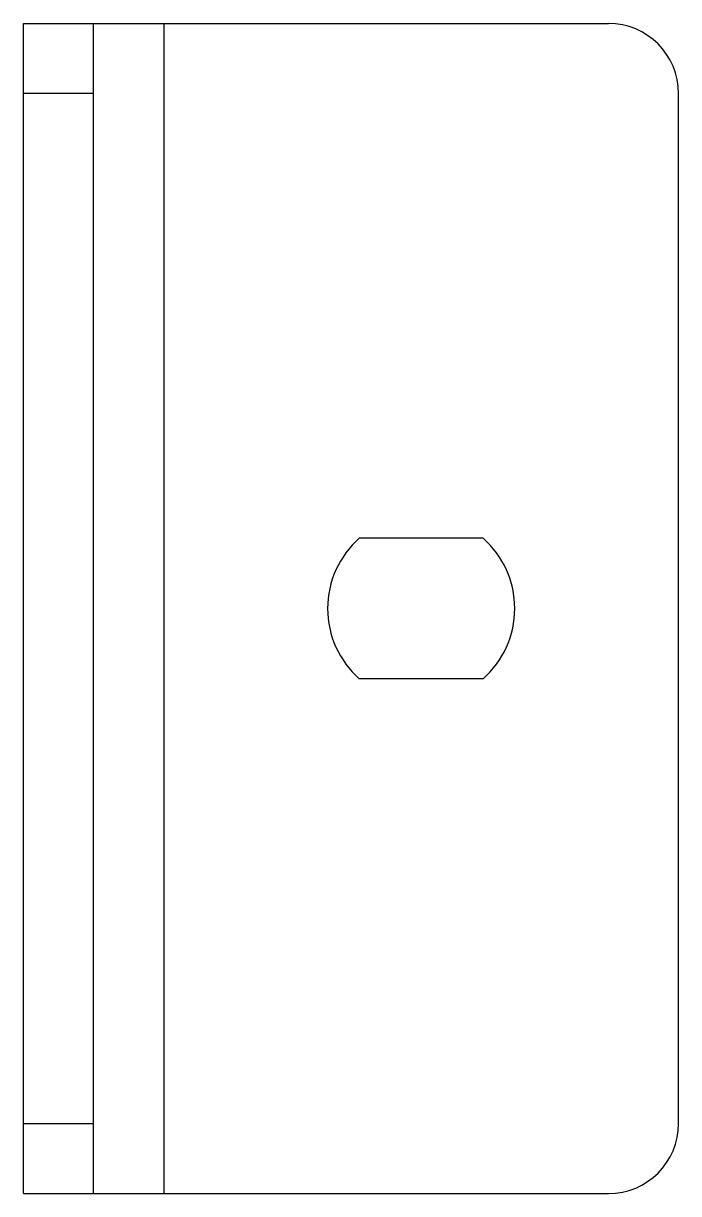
# Paper-space layout '_Top' of a CAD drawing. Header units: millimetres. Extents: x -3 to 25, y -50 to 0.
import ezdxf

# ---------------------------------------------------------------- set-up
doc = ezdxf.new("R2010")
doc.units = ezdxf.units.MM

psp = doc.layouts.new('_Top')

# ---------------------------------------------------------------- linework, layer by layer
at = {"color": 7, "linetype": 'Continuous', "lineweight": 25}
for p, q in [((-3, 0), (22, 0)), ((-3, -50), (-3, 0)), ((0, -50), (0, 0)), ((3, 0), (3, -50)), ((0, -3), (-3, -3)), ((25, -47), (25, -3)), ((16.646, -22), (11.354, -22)), ((16.646, -28), (11.354, -28)), ((-3, -47), (0, -47)), ((-3, -50), (22, -50))]:
    psp.add_line(p, q, dxfattribs=at)
for centre, radius, start, end in [((22, -3), 3, 0, 90), ((14, -25), 4, 131.4096, 228.5904), ((14, -25), 4, 311.4096, 48.5904), ((22, -47), 3, 270, 0)]:
    psp.add_arc(centre, radius, start, end, dxfattribs=at)

doc.saveas('drawing.dxf')
